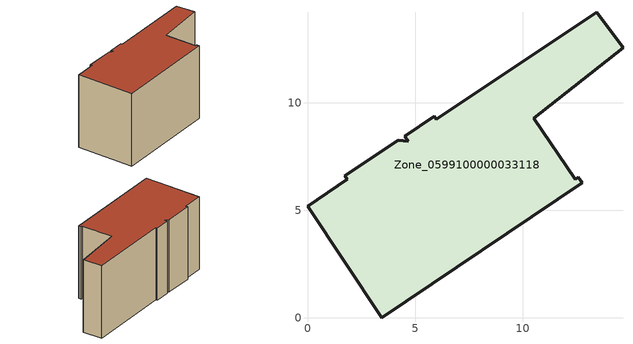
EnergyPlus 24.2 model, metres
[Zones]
Zone_0599100000033118
 floor ground (C_G): 1.83,6.43 1.73,6.6 4.21,8.25 4.68,8.21 4.51,8.45 5.89,9.37 5.98,9.22 13.43,14.2 14.65,12.55 10.51,9.27 12.45,6.44 12.59,6.53 12.77,6.28 3.45,0 0,5.19 z0
 wall outside (C_F): 14.65,12.55 13.43,14.2 5.98,9.22 5.89,9.37 4.51,8.45 4.68,8.21 4.21,8.25 1.73,6.6 1.83,6.43 0,5.19 3.45,0 12.77,6.28 12.59,6.53 12.45,6.44 10.51,9.27 14.65,12.55 z0:8.01
 roof outside (C_R): 13.43,14.2 5.98,9.22 5.89,9.37 4.51,8.45 4.68,8.21 4.21,8.25 1.73,6.6 1.83,6.43 0,5.19 3.45,0 12.77,6.28 12.59,6.53 12.45,6.44 10.51,9.27 14.65,12.55 z8.01
[BUILDING]
Pand.0599100000033118: North Axis=0; Terrain=City; Loads Convergence Tolerance Value=0.04; Temperature Convergence Tolerance Value=0.4; Solar Distribution=FullExterior; Maximum Number of Warmup Days=25; Minimum Number of Warmup Days=1
[Site:Location]
Rotterdam.The.Hague.AP_ZH_NLD Design_Conditions: Latitude=51.96; Longitude=4.45; Time Zone=1; Elevation=-4.5
[SITE:GROUNDTEMPERATURE:BUILDINGSURFACE]
18, 18, 18, 18, 18, 18, 18, 18, 18, 18, 18, 18
[MATERIAL] Thermal Absorptance=0.9; Solar Absorptance=0.7; Visible Absorptance=0.7
Name | Roughness | Thickness | Conductivity | Density | Specific Heat
G.TI.1975-1991 | MediumSmooth | 0.15 | 0.288461 | 540 | 1210
F.TI.1975-1991 | Rough | 0.3 | 0.230769 | 1920 | 840
R.TI.1975-1991 | MediumRough | 0.2 | 0.153846 | 1500 | 1000
[CONSTRUCTION]
C_G: G.TI.1975-1991
C_F: F.TI.1975-1991
C_R: R.TI.1975-1991
[ZONE]
Zone_0599100000033118: Type=1; Multiplier=1; Ceiling Height=Autocalculate; Volume=Autocalculate; Floor Area=autocalculate; Part of Total Floor Area=Yes
[ZONEINFILTRATION:DESIGNFLOWRATE]
Infil_Zone_0599100000033118: Zone or ZoneList or Space or SpaceList=Zone_0599100000033118; Schedule=AlwaysOn; Design Flow Rate Calculation Method=Flow/Area; Flow Rate per Floor Area=0.003; Constant Term Coefficient=1; Temperature Term Coefficient=0; Velocity Term Coefficient=0; Velocity Squared Term Coefficient=0
[HVACTEMPLATE:ZONE:IDEALLOADSAIRSYSTEM]
Zone_0599100000033118: Maximum Heating Supply Air Temperature=50; Minimum Cooling Supply Air Temperature=13; Maximum Heating Supply Air Humidity Ratio=0.0156; Minimum Cooling Supply Air Humidity Ratio=0.0077; Heating Limit=NoLimit; Cooling Limit=NoLimit; Dehumidification Control Type=ConstantSensibleHeatRatio; Cooling Sensible Heat Ratio=0.7; Dehumidification Setpoint=60; Humidification Control Type=None; Humidification Setpoint=30; Outdoor Air Method=None; Outdoor Air Flow Rate per Person=0.00944; Outdoor Air Flow Rate per Zone Floor Area=0; Outdoor Air Flow Rate per Zone=0; Demand Controlled Ventilation Type=None; Outdoor Air Economizer Type=NoEconomizer; Heat Recovery Type=None; Sensible Heat Recovery Effectiveness=0.7; Latent Heat Recovery Effectiveness=0.65
[ZONECONTROL:THERMOSTAT]
ThermostatControl_Zone_0599100000033118: Zone or ZoneList=Zone_0599100000033118; Control Type Schedule=DualSetpointControlType; Control 1=Thermostat_Zone_0599100000033118; Temperature Difference Between Cutout And Setpoint=0
[THERMOSTATSETPOINT:DUALSETPOINT]
Thermostat_Zone_0599100000033118: Heating Setpoint Temperature Schedule=HeatingSetpoint_Zone_0599100000033118; Cooling Setpoint Temperature Schedule=CoolingSetpoint_Zone_0599100000033118
[SCHEDULE:COMPACT]
HeatingSetpoint_Zone_0599100000033118: Through: 12/31, For: AllDays, Until: 24:00, 21
CoolingSetpoint_Zone_0599100000033118: Through: 12/31, For: AllDays, Until: 24:00, 24
DualSetpointControlType: Through: 12/31, For: AllDays, Until: 24:00, 4
AlwaysOn: Through: 12/31, For: AllDays, Until: 24:00, 1
